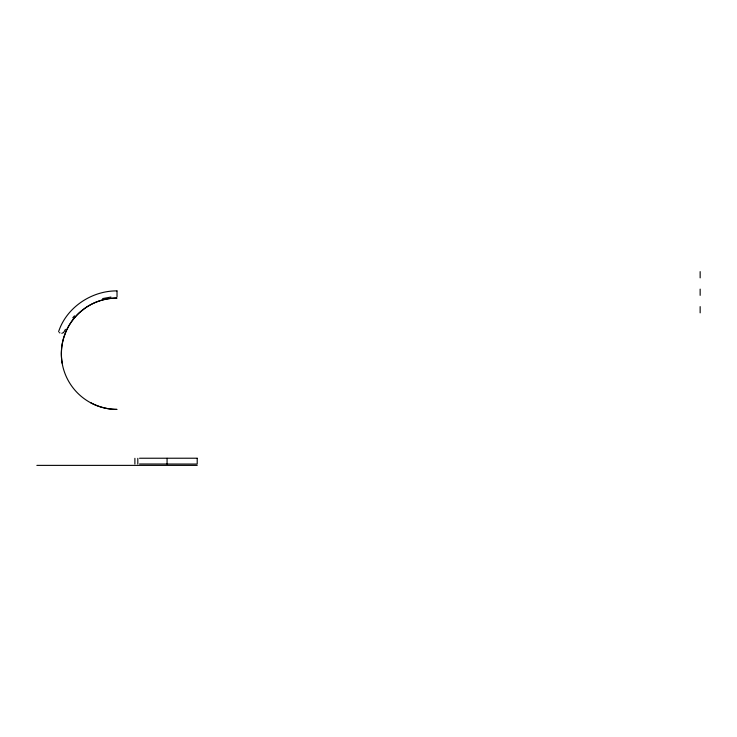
<?xml version="1.0" encoding="UTF-8"?>
<svg xmlns="http://www.w3.org/2000/svg" width="737" height="737" viewBox="0 0 737 737"><rect width="100%" height="100%" fill="white"/><g stroke="black" fill="none" stroke-linecap="round" stroke-linejoin="round"><path stroke-width="1.11" d="M58.619 331.622C66.523 307.375 91.729 290.645 117.017 290.894M65.455 329.384L63.806 332.194M72.779 317.822L74.465 315.841M63.437 332.617L61.816 333.317M102.655 298.577L110.928 297.066M139.514 458.239L197.212 458.221M36.85 465.379L197.212 465.379M139.514 464.006L197.212 464.061L197.212 458.322M59.2 332.599L59.937 332.866M117.017 290.995L117.026 296.707M700.15 271.621L700.15 277.867M700.15 289.116L700.15 295.362M700.15 306.61L700.15 312.857M167.069 458.322L167.069 464.034M137.81 458.322L137.81 464.034M134.889 458.322L134.889 464.034M62.24 363.424A54.98 54.98 0 0 1 61.392 352.959L61.595 348.822A52.659 52.659 0 0 1 62.332 343.488A63.142 63.142 0 0 1 62.673 341.839A54.151 54.151 0 0 1 63.704 337.804L66.035 331.42A55.929 55.929 0 0 1 69.757 324.354A54.262 54.262 0 0 1 72.466 320.383A57.79 57.79 0 0 1 74.658 317.629A54.584 54.584 0 0 1 79.578 312.543L84.939 308.241A54.621 54.621 0 0 1 93.839 303.119A56.417 56.417 0 0 1 98.178 301.35A55.542 55.542 0 0 1 111.075 298.374L117.026 298.052A55.68 55.68 0 0 0 61.346 353.732A55.68 55.68 0 0 0 117.026 409.413A55.819 55.819 0 0 1 90.715 402.724"/></g></svg>
